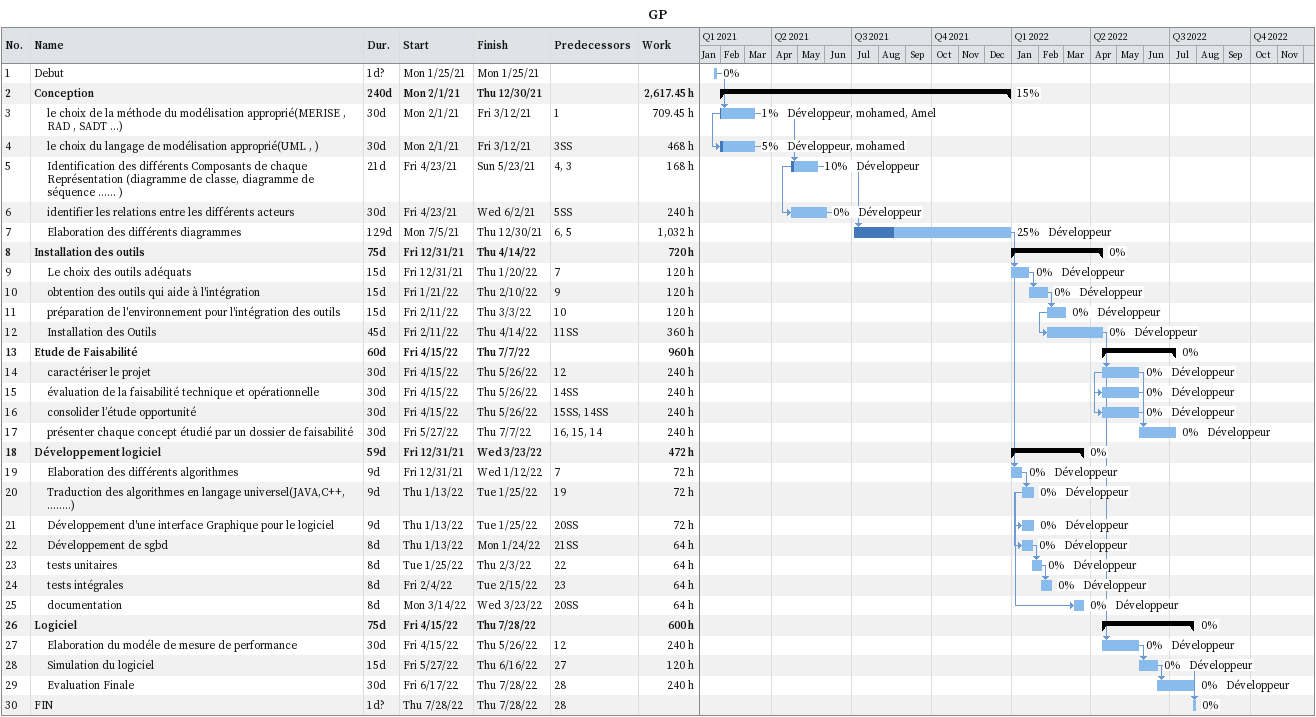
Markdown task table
GP

| ID | Level | Task | Duration | Start | Finish | Predecessors | Resources | % complete | Work (h) |
|---|---|---|---|---|---|---|---|---|---|
| 1 | 1 | Debut | 1d? | 2021-01-25 | 2021-01-25 |  |  | 0 |  |
| 2 | 1 | **Conception** | 240d | 2021-02-01 | 2021-12-30 |  |  | 15 | 2617.45 |
| 3 | 2 | le choix de la méthode du modélisation approprié(MERISE , RAD , SADT ...) | 30d | 2021-02-01 | 2021-03-12 | 1 | Développeur, mohamed, Amel | 1 | 709.45 |
| 4 | 2 | le choix du langage de modélisation approprié(UML , ) | 30d | 2021-02-01 | 2021-03-12 | 3SS | Développeur, mohamed | 5 | 468 |
| 5 | 2 | Identification des différents Composants de chaque Représentation (diagramme de classe, diagramme de séquence ...... ) | 21d | 2021-04-23 | 2021-05-23 | 4, 3 | Développeur | 10 | 168 |
| 6 | 2 | identifier les relations entre les différents acteurs | 30d | 2021-04-23 | 2021-06-02 | 5SS | Développeur | 0 | 240 |
| 7 | 2 | Elaboration des différents diagrammes | 129d | 2021-07-05 | 2021-12-30 | 6, 5 | Développeur | 25 | 1032 |
| 8 | 1 | **Installation des outils** | 75d | 2021-12-31 | 2022-04-14 |  |  | 0 | 720 |
| 9 | 2 | Le choix des outils adéquats | 15d | 2021-12-31 | 2022-01-20 | 7 | Développeur | 0 | 120 |
| 10 | 2 | obtention des outils qui aide à l'intégration | 15d | 2022-01-21 | 2022-02-10 | 9 | Développeur | 0 | 120 |
| 11 | 2 | préparation de l'environnement pour l'intégration des outils | 15d | 2022-02-11 | 2022-03-03 | 10 | Développeur | 0 | 120 |
| 12 | 2 | Installation des Outils | 45d | 2022-02-11 | 2022-04-14 | 11SS | Développeur | 0 | 360 |
| 13 | 1 | **Etude de Faisabilité** | 60d | 2022-04-15 | 2022-07-07 |  |  | 0 | 960 |
| 14 | 2 | caractériser le projet | 30d | 2022-04-15 | 2022-05-26 | 12 | Développeur | 0 | 240 |
| 15 | 2 | évaluation de la faisabilité technique et opérationnelle | 30d | 2022-04-15 | 2022-05-26 | 14SS | Développeur | 0 | 240 |
| 16 | 2 | consolider l’étude opportunité | 30d | 2022-04-15 | 2022-05-26 | 15SS, 14SS | Développeur | 0 | 240 |
| 17 | 2 | présenter chaque concept étudié par un dossier de faisabilité | 30d | 2022-05-27 | 2022-07-07 | 16, 15, 14 | Développeur | 0 | 240 |
| 18 | 1 | **Développement logiciel** | 59d | 2021-12-31 | 2022-03-23 |  |  | 0 | 472 |
| 19 | 2 | Elaboration des différents algorithmes | 9d | 2021-12-31 | 2022-01-12 | 7 | Développeur | 0 | 72 |
| 20 | 2 | Traduction des algorithmes en langage universel(JAVA,C++, ........) | 9d | 2022-01-13 | 2022-01-25 | 19 | Développeur | 0 | 72 |
| 21 | 2 | Développement d'une interface Graphique pour le logiciel | 9d | 2022-01-13 | 2022-01-25 | 20SS | Développeur | 0 | 72 |
| 22 | 2 | Développement de sgbd | 8d | 2022-01-13 | 2022-01-24 | 21SS | Développeur | 0 | 64 |
| 23 | 2 | tests unitaires | 8d | 2022-01-25 | 2022-02-03 | 22 | Développeur | 0 | 64 |
| 24 | 2 | tests intégrales | 8d | 2022-02-04 | 2022-02-15 | 23 | Développeur | 0 | 64 |
| 25 | 2 | documentation | 8d | 2022-03-14 | 2022-03-23 | 20SS | Développeur | 0 | 64 |
| 26 | 1 | **Logiciel** | 75d | 2022-04-15 | 2022-07-28 |  |  | 0 | 600 |
| 27 | 2 | Elaboration du modéle de mesure de performance | 30d | 2022-04-15 | 2022-05-26 | 12 | Développeur | 0 | 240 |
| 28 | 2 | Simulation du logiciel | 15d | 2022-05-27 | 2022-06-16 | 27 | Développeur | 0 | 120 |
| 29 | 2 | Evaluation Finale | 30d | 2022-06-17 | 2022-07-28 | 28 | Développeur | 0 | 240 |
| 30 | 1 | FIN | 1d? | 2022-07-28 | 2022-07-28 | 28 |  | 0 |  |
